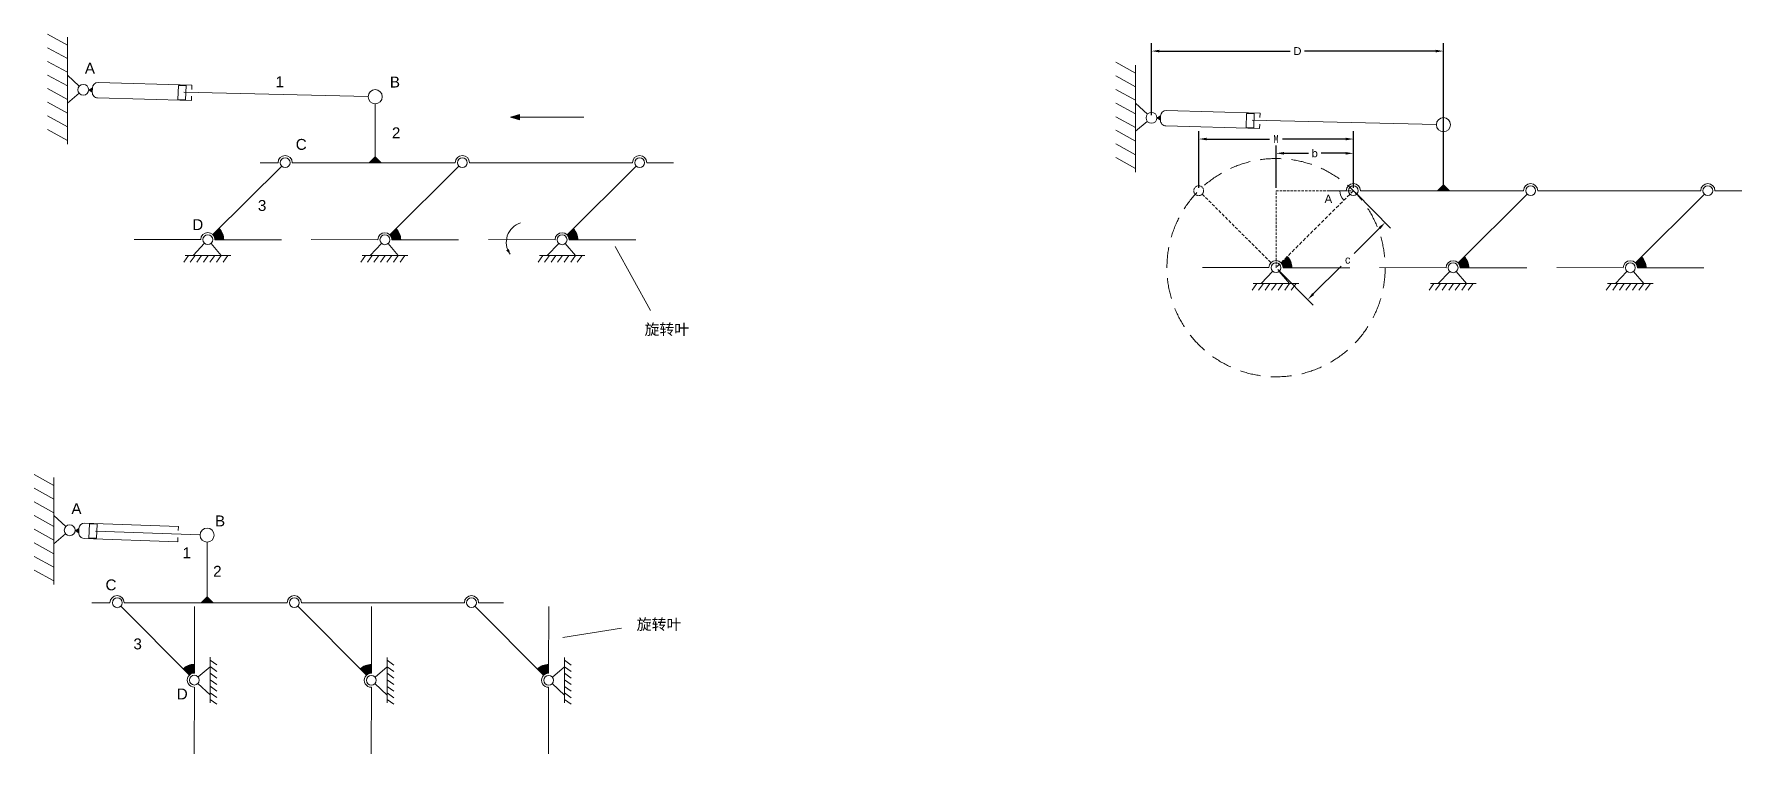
# Model space of a CAD drawing. Header units: millimetres. Extents: x 960 to 4092, y 825 to 2145.
import ezdxf

# ---------------------------------------------------------------- set-up
doc = ezdxf.new("R2010")
doc.units = ezdxf.units.MM
doc.linetypes.add('HIDDEN', pattern=[9.525, 6.35, -3.175])
doc.layers.add('core', color=7, linetype='Continuous', lineweight=20)
doc.layers.add('dim', color=82, linetype='Continuous', lineweight=9)
doc.styles.get("Standard").update_dxf_attribs({"font": 'arial.ttf'})
doc.dimstyles.get("Standard").update_dxf_attribs({"dimscale": 80, "dimtxt": 0.18, "dimasz": 0.18, "dimexe": 0.18, "dimexo": 0.0625, "dimgap": 0.09, "dimtad": 0, "dimtih": 1, "dimtoh": 1, "dimzin": 0, "dimdsep": 46, "dimtxsty": 'Standard', "dimcen": 0.09, "dimadec": 0, "dimazin": 0, "dimtfac": 1, "dimtofl": 0, "dimtmove": 0, "dimatfit": 3, "dimfxl": 0, "dimtolj": 1, "dimtzin": 0, "dimarcsym": 0})

# ---------------------------------------------------------------- blocks, each defined once
blk = doc.blocks.new('*U5')
at = {"layer": 'core'}
blk.add_line((14.5, 0), (-5.5, -36.3), dxfattribs=at)
blk = doc.blocks.new('*U6')
at = {"layer": 'core', "color": 0, "linetype": 'ByBlock', "lineweight": -2, "transparency": 16777216, "rotation": 270}
for p in [(996.1, 1331.7), (996.1, 1306.7), (996.1, 1281.7), (996.1, 1256.7), (996.1, 1231.7), (996.1, 1206.7), (996.1, 1181.7), (996.1, 1156.7)]:
    blk.add_blockref('*U5', p, dxfattribs=at)
blk = doc.blocks.new('*U12')
at = {"layer": 'core'}
blk.add_line((14.5, 0), (-5.5, -36.3), dxfattribs=at)
blk = doc.blocks.new('*U13')
at = {"layer": 'core', "color": 0, "linetype": 'ByBlock', "lineweight": -2, "transparency": 16777216, "rotation": 270}
for p in [(1020.8, 2139.6), (1020.8, 2114.6), (1020.8, 2089.6), (1020.8, 2064.6), (1020.8, 2039.6), (1020.8, 2014.6), (1020.8, 1989.6), (1020.8, 1964.6)]:
    blk.add_blockref('*U12', p, dxfattribs=at)
blk = doc.blocks.new('*U16')
at = {"layer": 'core'}
blk.add_line((6.4, 0), (-2.4, -12.2), dxfattribs=at)
blk = doc.blocks.new('*U17')
at = {"layer": 'core', "color": 0, "linetype": 'ByBlock', "lineweight": -2, "transparency": 16777216}
for p in [(1236.6, 1739.1), (1248.6, 1739.1), (1260.6, 1739.1), (1272.6, 1739.1), (1284.6, 1739.1), (1296.6, 1739.1), (1308.6, 1739.1)]:
    blk.add_blockref('*U16', p, dxfattribs=at)
blk = doc.blocks.new('*U35')
at = {"layer": 'core'}
blk.add_line((6.4, 0), (-2.4, -12.2), dxfattribs=at)
blk = doc.blocks.new('*U36')
at = {"layer": 'core', "color": 0, "linetype": 'ByBlock', "lineweight": -2, "transparency": 16777216}
for p in [(1561.3, 1738.9), (1573.3, 1738.9), (1585.3, 1738.9), (1597.3, 1738.9), (1609.3, 1738.9), (1621.3, 1738.9), (1633.3, 1738.9)]:
    blk.add_blockref('*U35', p, dxfattribs=at)
blk = doc.blocks.new('*U38')
at = {"layer": 'core'}
blk.add_line((6.4, 0), (-2.4, -12.2), dxfattribs=at)
blk = doc.blocks.new('*U39')
at = {"layer": 'core', "color": 0, "linetype": 'ByBlock', "lineweight": -2, "transparency": 16777216}
for p in [(1886.3, 1738.9), (1898.3, 1738.9), (1910.3, 1738.9), (1922.3, 1738.9), (1934.3, 1738.9), (1946.3, 1738.9), (1958.3, 1738.9)]:
    blk.add_blockref('*U38', p, dxfattribs=at)
blk = doc.blocks.new('*U47')
at = {"layer": 'core'}
blk.add_line((6.4, 0), (-2.4, -12.2), dxfattribs=at)
blk = doc.blocks.new('*U48')
at = {"layer": 'core', "color": 0, "linetype": 'ByBlock', "lineweight": -2, "transparency": 16777216}
for p in [(3044.8, 1736.9), (3056.8, 1736.9), (3068.8, 1736.9), (3080.8, 1736.9), (3092.8, 1736.9), (3104.8, 1736.9), (3116.8, 1736.9)]:
    blk.add_blockref('*U47', p, dxfattribs=at)
blk = doc.blocks.new('*U50')
at = {"layer": 'core'}
blk.add_line((6.4, 0), (-2.4, -12.2), dxfattribs=at)
blk = doc.blocks.new('*U51')
at = {"layer": 'core', "color": 0, "linetype": 'ByBlock', "lineweight": -2, "transparency": 16777216}
for p in [(3044.8, 1736.9), (3056.8, 1736.9), (3068.8, 1736.9), (3080.8, 1736.9), (3092.8, 1736.9), (3104.8, 1736.9), (3116.8, 1736.9)]:
    blk.add_blockref('*U50', p, dxfattribs=at)
blk = doc.blocks.new('*U53')
at = {"layer": 'core'}
blk.add_line((6.4, 0), (-2.4, -12.2), dxfattribs=at)
blk = doc.blocks.new('*U54')
at = {"layer": 'core', "color": 0, "linetype": 'ByBlock', "lineweight": -2, "transparency": 16777216}
for p in [(3044.8, 1736.9), (3056.8, 1736.9), (3068.8, 1736.9), (3080.8, 1736.9), (3092.8, 1736.9), (3104.8, 1736.9), (3116.8, 1736.9)]:
    blk.add_blockref('*U53', p, dxfattribs=at)
blk = doc.blocks.new('*U63')
at = {"layer": 'core'}
blk.add_line((14.5, 0), (-5.5, -36.3), dxfattribs=at)
blk = doc.blocks.new('*U64')
at = {"layer": 'core', "color": 0, "linetype": 'ByBlock', "lineweight": -2, "transparency": 16777216, "rotation": 270}
for p in [(2979.9, 2088.2), (2979.9, 2063.2), (2979.9, 2038.2), (2979.9, 2013.2), (2979.9, 1988.2), (2979.9, 1963.2), (2979.9, 1938.2), (2979.9, 1913.2)]:
    blk.add_blockref('*U63', p, dxfattribs=at)
blk = doc.blocks.new('*U65')
at = {"layer": 'core'}
blk.add_line((6.4, 0), (-2.4, -12.2), dxfattribs=at)
blk = doc.blocks.new('*U66')
at = {"layer": 'core', "color": 0, "linetype": 'ByBlock', "lineweight": -2, "transparency": 16777216}
for p in [(3195.7, 1687.7), (3207.7, 1687.7), (3219.7, 1687.7), (3231.7, 1687.7), (3243.7, 1687.7), (3255.7, 1687.7), (3267.7, 1687.7)]:
    blk.add_blockref('*U65', p, dxfattribs=at)
blk = doc.blocks.new('*U67')
at = {"layer": 'core'}
blk.add_line((6.4, 0), (-2.4, -12.2), dxfattribs=at)
blk = doc.blocks.new('*U68')
at = {"layer": 'core', "color": 0, "linetype": 'ByBlock', "lineweight": -2, "transparency": 16777216}
for p in [(3520.4, 1687.5), (3532.4, 1687.5), (3544.4, 1687.5), (3556.4, 1687.5), (3568.4, 1687.5), (3580.4, 1687.5), (3592.4, 1687.5)]:
    blk.add_blockref('*U67', p, dxfattribs=at)
blk = doc.blocks.new('*U69')
at = {"layer": 'core'}
blk.add_line((6.4, 0), (-2.4, -12.2), dxfattribs=at)
blk = doc.blocks.new('*U70')
at = {"layer": 'core', "color": 0, "linetype": 'ByBlock', "lineweight": -2, "transparency": 16777216}
for p in [(3845.4, 1687.5), (3857.4, 1687.5), (3869.4, 1687.5), (3881.4, 1687.5), (3893.4, 1687.5), (3905.4, 1687.5), (3917.4, 1687.5)]:
    blk.add_blockref('*U69', p, dxfattribs=at)
blk = doc.blocks.new('*D73')
at = {"layer": 'Defpoints', "color": 0, "transparency": 16777216}
for p in [(3237.4, 1926.5), (3237.4, 1857.9), (3379.2, 1857.9)]:
    blk.add_point(p, dxfattribs=at)
at = {"layer": 'dim', "color": 0, "lineweight": -2, "transparency": 16777216}
for p, q in [((3237.4, 1862.9), (3237.4, 1940.9)), ((3251.8, 1926.5), (3296.6, 1926.5)), ((3364.8, 1926.5), (3320, 1926.5)), ((3379.2, 1862.9), (3379.2, 1940.9))]:
    blk.add_line(p, q, dxfattribs=at)
at = {"layer": 'dim', "color": 0, "transparency": 16777216}
for points in [[(3251.8, 1928.9), (3251.8, 1924.1), (3237.4, 1926.5)], [(3364.8, 1928.9), (3364.8, 1924.1), (3379.2, 1926.5)]]:
    blk.add_solid(points, dxfattribs=at)
at = {"layer": 'dim', "color": 0, "transparency": 16777216, "insert": (3308.3, 1926.5), "char_height": 14.4, "attachment_point": 5}
blk.add_mtext('\\A1;b', dxfattribs=at)
blk = doc.blocks.new('*D74')
at = {"layer": 'Defpoints', "color": 0, "transparency": 16777216}
for p in [(3379.2, 1857.9), (3237.4, 1716.7), (3295.5, 1658.3)]:
    blk.add_point(p, dxfattribs=at)
at = {"layer": 'dim', "color": 0, "lineweight": -2, "transparency": 16777216}
for p, q in [((3382.8, 1854.4), (3447.5, 1789.3)), ((3427.2, 1789.4), (3380.6, 1743)), ((3240.9, 1713.2), (3305.7, 1648.1)), ((3305.7, 1668.5), (3357.1, 1719.6))]:
    blk.add_line(p, q, dxfattribs=at)
at = {"layer": 'dim', "color": 0, "transparency": 16777216}
for points in [[(3425.5, 1791.1), (3428.9, 1787.7), (3437.4, 1799.5)], [(3304, 1670.2), (3307.4, 1666.8), (3295.5, 1658.3)]]:
    blk.add_solid(points, dxfattribs=at)
at = {"layer": 'dim', "color": 0, "transparency": 16777216, "insert": (3368.8, 1731.3), "char_height": 14.4, "attachment_point": 5}
blk.add_mtext('\\A1;c', dxfattribs=at)
blk = doc.blocks.new('*D80')
at = {"layer": 'Defpoints', "color": 0, "transparency": 16777216}
for p in [(3095.5, 1952.7), (3095.5, 1857.9), (3379.2, 1857.9)]:
    blk.add_point(p, dxfattribs=at)
at = {"layer": 'dim', "color": 0, "lineweight": -2, "transparency": 16777216}
for p, q in [((3095.5, 1862.9), (3095.5, 1967.1)), ((3109.9, 1952.7), (3225.2, 1952.7)), ((3364.8, 1952.7), (3249.5, 1952.7)), ((3379.2, 1862.9), (3379.2, 1967.1))]:
    blk.add_line(p, q, dxfattribs=at)
at = {"layer": 'dim', "color": 0, "transparency": 16777216}
for points in [[(3109.9, 1955.1), (3109.9, 1950.3), (3095.5, 1952.7)], [(3364.8, 1955.1), (3364.8, 1950.3), (3379.2, 1952.7)]]:
    blk.add_solid(points, dxfattribs=at)
at = {"layer": 'dim', "color": 0, "transparency": 16777216, "insert": (3237.4, 1952.7), "char_height": 14.4, "attachment_point": 5}
blk.add_mtext('\\A1;{\\fSimSun|b0|i0|c134|p2;M}', dxfattribs=at)
blk = doc.blocks.new('*D81')
at = {"layer": 'Defpoints', "color": 0, "transparency": 16777216}
for p in [(3008.9, 2114), (3008.9, 1991.6), (3544.4, 1857.9)]:
    blk.add_point(p, dxfattribs=at)
at = {"layer": 'dim', "color": 0, "lineweight": -2, "transparency": 16777216}
for p, q in [((3008.9, 1996.6), (3008.9, 2128.4)), ((3023.3, 2114), (3263.5, 2114)), ((3530, 2114), (3289.8, 2114)), ((3544.4, 1862.9), (3544.4, 2128.4))]:
    blk.add_line(p, q, dxfattribs=at)
at = {"layer": 'dim', "color": 0, "transparency": 16777216}
for points in [[(3023.3, 2116.4), (3023.3, 2111.6), (3008.9, 2114)], [(3530, 2116.4), (3530, 2111.6), (3544.4, 2114)]]:
    blk.add_solid(points, dxfattribs=at)
at = {"layer": 'dim', "color": 0, "transparency": 16777216, "insert": (3276.7, 2114), "char_height": 14.4, "attachment_point": 5}
blk.add_mtext('\\A1;D', dxfattribs=at)

msp = doc.modelspace()

# ---------------------------------------------------------------- hatches: boundary and pattern name
at = {"layer": 'core'}
h = msp.add_hatch(color=256, dxfattribs=at)
h.dxf.hatch_style = 1
h.paths.add_polyline_path([(1059.897, 2042.643), (1066.447, 2038.519), (1066.668, 2046.516)])
h = msp.add_hatch(color=256, dxfattribs=at)
h.dxf.hatch_style = 1
h.paths.add_polyline_path([(1849.647, 1997.69), (1833.164, 1992.808), (1849.647, 1992.808)])
h.paths.add_polyline_path([(1849.647, 1992.808), (1833.164, 1992.808), (1849.647, 1987.926)])
h = msp.add_hatch(color=256, dxfattribs=at)
h.dxf.hatch_style = 1
h.paths.add_polyline_path([(3018.932, 1991.241), (3025.482, 1987.116), (3025.703, 1995.113)])
h = msp.add_hatch(color=256, dxfattribs=at)
h.dxf.hatch_style = 1
h.paths.add_polyline_path([(1585.33, 1909.338), (1585.33, 1920.135), (1574.42, 1909.338)])
h = msp.add_hatch(color=256, dxfattribs=at)
h.dxf.hatch_style = 1
h.paths.add_polyline_path([(1585.33, 1920.135), (1596.241, 1909.338), (1585.33, 1909.338)])
h = msp.add_hatch(color=256, dxfattribs=at)
h.dxf.hatch_style = 1
h.paths.add_polyline_path([(3544.366, 1857.936), (3544.366, 1868.733), (3533.455, 1857.936)])
h = msp.add_hatch(color=256, dxfattribs=at)
h.dxf.hatch_style = 1
h.paths.add_polyline_path([(3544.366, 1868.733), (3555.276, 1857.936), (3544.366, 1857.936)])
h = msp.add_hatch(color=256, dxfattribs=at)
h.dxf.hatch_style = 1
h.paths.add_polyline_path([(1298.955, 1788.647), (1287.571, 1777.316, -0.19899714), (1291.358, 1768.11), (1307.42, 1768.068, 0.19899714)])
h = msp.add_hatch(color=256, dxfattribs=at)
h.dxf.hatch_style = 1
h.paths.add_polyline_path([(1623.648, 1788.449), (1612.264, 1777.117, -0.19899714), (1616.05, 1767.912), (1632.112, 1767.869, 0.19899714)])
h = msp.add_hatch(color=256, dxfattribs=at)
h.dxf.hatch_style = 1
h.paths.add_polyline_path([(1948.648, 1788.448), (1937.264, 1777.117, -0.19899714), (1941.05, 1767.912), (1957.112, 1767.869, 0.19899714)])
h = msp.add_hatch(color=256, dxfattribs=at)
h.dxf.hatch_style = 1
h.paths.add_polyline_path([(1828.153, 1749.977), (1825.449, 1748.822), (1832.702, 1741.582, -0.06432985)])
h.paths.add_polyline_path([(1830.619, 1751.03), (1828.153, 1749.977, 0.06432985), (1832.702, 1741.582)])
h = msp.add_hatch(color=256, dxfattribs=at)
h.dxf.hatch_style = 1
h.paths.add_polyline_path([(3246.606, 1725.913, -0.19899714), (3250.393, 1716.708), (3266.455, 1716.665, 0.19899714), (3257.99, 1737.245)])
h = msp.add_hatch(color=256, dxfattribs=at)
h.dxf.hatch_style = 1
h.paths.add_polyline_path([(3582.683, 1737.046), (3571.299, 1725.715, -0.19899714), (3575.085, 1716.509), (3591.148, 1716.467, 0.19899714)])
h = msp.add_hatch(color=256, dxfattribs=at)
h.dxf.hatch_style = 1
h.paths.add_polyline_path([(3907.683, 1737.046), (3896.299, 1725.715, -0.19899714), (3900.085, 1716.509), (3916.148, 1716.467, 0.19899714)])
h = msp.add_hatch(color=256, dxfattribs=at)
h.dxf.hatch_style = 1
h.paths.add_polyline_path([(1035.179, 1234.752), (1041.697, 1230.577), (1041.979, 1238.572)])
h = msp.add_hatch(color=256, dxfattribs=at)
h.dxf.hatch_style = 1
h.paths.add_polyline_path([(1277.064, 1102.212), (1277.064, 1113.009), (1266.153, 1102.212)])
h = msp.add_hatch(color=256, dxfattribs=at)
h.dxf.hatch_style = 1
h.paths.add_polyline_path([(1277.064, 1113.009), (1287.974, 1102.212), (1277.064, 1102.212)])
h = msp.add_hatch(color=256, dxfattribs=at)
h.dxf.hatch_style = 1
h.paths.add_polyline_path([(1233.137, 980.851), (1244.468, 969.467, -0.19899714), (1253.674, 973.253), (1253.716, 989.315, 0.19899714)])
h = msp.add_hatch(color=256, dxfattribs=at)
h.dxf.hatch_style = 1
h.paths.add_polyline_path([(1557.83, 980.652), (1569.161, 969.268, -0.19899714), (1578.367, 973.055), (1578.409, 989.117, 0.19899714)])
h = msp.add_hatch(color=256, dxfattribs=at)
h.dxf.hatch_style = 1
h.paths.add_polyline_path([(1882.83, 980.652), (1894.161, 969.268, -0.19899714), (1903.367, 973.055), (1903.409, 989.117, 0.19899714)])

# ---------------------------------------------------------------- linework, layer by layer
for p, q in [((1020.848, 2139.606), (1020.848, 1943.287)), ((1042.592, 2049.819), (1020.848, 2070.11)), ((2979.883, 2088.203), (2979.883, 1891.885)), ((1042.278, 2036.526), (1020.848, 2018.342)), ((1059.897, 2042.643), (1066.668, 2046.516)), ((1059.897, 2042.643), (1066.447, 2038.519)), ((1066.668, 2046.516), (1066.447, 2038.519)), ((1076.94, 2056.235), (1248.962, 2051.478)), ((1224.356, 2051.012), (1223.637, 2025.022)), ((1224.356, 2051.012), (1238.351, 2050.625)), ((1234.387, 2038.641), (1572.334, 2030.662)), ((1238.351, 2050.625), (1237.632, 2024.635)), ((1248.962, 2051.478), (1248.748, 2043.735)), ((1076.166, 2028.246), (1248.188, 2023.488)), ((1223.637, 2025.022), (1237.632, 2024.635)), ((1248.403, 2031.284), (1248.188, 2023.488)), ((1585.33, 2017.355), (1585.33, 1909.338)), ((3001.627, 1998.416), (2979.883, 2018.707)), ((3035.976, 2004.833), (3207.997, 2000.075)), ((1833.164, 1992.808), (1849.647, 1997.69)), ((1967.816, 1992.808), (1833.164, 1992.808)), ((1833.164, 1992.808), (1849.647, 1987.926)), ((1849.647, 1997.69), (1849.647, 1987.926)), ((3001.313, 1985.124), (2979.883, 1966.94)), ((3018.932, 1991.241), (3025.703, 1995.113)), ((3018.932, 1991.241), (3025.482, 1987.116)), ((3025.703, 1995.113), (3025.482, 1987.116)), ((3035.201, 1976.844), (3207.223, 1972.086)), ((3183.391, 1999.609), (3182.673, 1973.619)), ((3182.673, 1973.619), (3196.667, 1973.232)), ((3183.391, 1999.609), (3197.386, 1999.222)), ((3193.422, 1987.238), (3531.369, 1979.26)), ((3197.386, 1999.222), (3196.667, 1973.232)), ((3207.438, 1979.882), (3207.223, 1972.086)), ((3207.997, 2000.075), (3207.783, 1992.333)), ((3544.366, 1965.953), (3544.366, 1857.936)), ((1574.42, 1909.338), (1585.33, 1920.135)), ((1596.241, 1909.338), (1585.33, 1920.135)), ((1413.829, 1902.989), (1287.571, 1777.316)), ((1407.208, 1909.338), (1374.048, 1909.338)), ((1433.208, 1909.338), (1732.207, 1909.338)), ((1738.826, 1902.991), (1612.268, 1777.114)), ((1758.207, 1909.338), (2057.207, 1909.338)), ((2063.826, 1902.991), (1937.268, 1777.114)), ((2083.207, 1909.338), (2132.579, 1909.338)), ((3366.243, 1857.936), (3333.083, 1857.936)), ((3392.243, 1857.936), (3691.242, 1857.936)), ((3533.455, 1857.936), (3544.366, 1868.733)), ((3555.276, 1857.936), (3544.366, 1868.733)), ((3697.861, 1851.589), (3571.303, 1725.711)), ((3717.242, 1857.936), (4016.243, 1857.936)), ((4022.861, 1851.589), (3896.303, 1725.711)), ((4042.243, 1857.936), (4091.614, 1857.936)), ((1265.358, 1768.179), (1143.358, 1768.502)), ((1272.217, 1761.565), (1251.244, 1739.089)), ((1284.181, 1761.282), (1303.011, 1739.089)), ((1413.357, 1767.787), (1291.358, 1768.11)), ((1590.05, 1767.981), (1468.051, 1768.303)), ((1596.91, 1761.366), (1575.937, 1738.891)), ((1608.873, 1761.084), (1627.704, 1738.891)), ((1738.05, 1767.589), (1616.05, 1767.912)), ((1915.05, 1767.981), (1793.051, 1768.303)), ((1921.91, 1761.366), (1900.937, 1738.891)), ((1933.873, 1761.084), (1952.704, 1738.891)), ((2063.05, 1767.589), (1941.05, 1767.912)), ((2090.398, 1638.511), (2025.494, 1755.315)), ((1236.627, 1739.089), (1320.359, 1739.089)), ((1561.32, 1738.891), (1645.051, 1738.891)), ((1886.32, 1738.891), (1970.051, 1738.891)), ((3224.393, 1716.777), (3102.393, 1717.099)), ((3231.252, 1710.162), (3210.279, 1687.687)), ((3243.216, 1709.88), (3262.047, 1687.687)), ((3372.392, 1716.385), (3250.393, 1716.708)), ((3549.086, 1716.578), (3427.086, 1716.901)), ((3555.945, 1709.964), (3534.972, 1687.489)), ((3567.908, 1709.681), (3586.739, 1687.489)), ((3697.085, 1716.187), (3575.085, 1716.509)), ((3874.086, 1716.578), (3752.086, 1716.901)), ((3880.945, 1709.964), (3859.972, 1687.488)), ((3892.908, 1709.681), (3911.739, 1687.488)), ((4022.085, 1716.187), (3900.085, 1716.509)), ((3195.662, 1687.687), (3279.394, 1687.687)), ((3520.355, 1687.489), (3604.086, 1687.489)), ((3845.355, 1687.488), (3929.086, 1687.488)), ((996.13, 1331.714), (996.13, 1135.396)), ((1017.874, 1241.927), (996.13, 1262.218)), ((1017.56, 1228.635), (996.13, 1210.451)), ((1035.179, 1234.752), (1041.979, 1238.572)), ((1035.179, 1234.752), (1041.697, 1230.577)), ((1041.979, 1238.572), (1041.697, 1230.577)), ((1052.326, 1248.213), (1224.306, 1242.141)), ((1061.113, 1246.902), (1060.196, 1220.918)), ((1061.113, 1246.902), (1075.105, 1246.408)), ((1072.348, 1233.733), (1264.072, 1226.67)), ((1075.105, 1246.408), (1074.187, 1220.424)), ((1223.593, 1221.952), (1223.318, 1214.158)), ((1224.306, 1242.141), (1224.032, 1234.4)), ((1051.338, 1220.231), (1223.318, 1214.158)), ((1060.196, 1220.918), (1074.187, 1220.424)), ((1277.064, 1213.211), (1277.064, 1102.212)), ((1098.941, 1102.212), (1065.781, 1102.212)), ((1124.941, 1102.212), (1423.941, 1102.212)), ((1266.153, 1102.212), (1277.064, 1113.009)), ((1287.974, 1102.212), (1277.064, 1113.009)), ((1449.941, 1102.212), (1748.941, 1102.212)), ((1774.941, 1102.212), (1820.756, 1102.212)), ((1118.795, 1095.724), (1244.468, 969.467)), ((1253.997, 1095.253), (1253.674, 973.253)), ((1443.287, 1095.831), (1569.165, 969.272)), ((1578.689, 1095.054), (1578.367, 973.055)), ((1768.287, 1095.831), (1894.165, 969.272)), ((1903.689, 1095.054), (1903.367, 973.055)), ((2036.696, 1055.678), (1929.158, 1038.608)), ((1282.695, 918.523), (1282.695, 1002.254)), ((1260.502, 966.076), (1282.695, 984.907)), ((1585.195, 965.878), (1607.388, 984.709)), ((1607.388, 918.324), (1607.388, 1002.056)), ((1910.195, 965.878), (1932.387, 984.708)), ((1932.387, 918.324), (1932.387, 1002.056)), ((1253.605, 947.253), (1253.282, 825.254)), ((1260.22, 954.113), (1282.695, 933.14)), ((1578.298, 947.055), (1577.975, 825.055)), ((1584.912, 953.914), (1607.388, 932.941)), ((1903.298, 947.055), (1902.975, 825.055)), ((1909.912, 953.914), (1932.387, 932.941))]:
    msp.add_line(p, q, dxfattribs=at)
at = {"layer": 'core', "linetype": 'HIDDEN', "ltscale": 0.9}
msp.add_line((3101.922, 1851.586), (3228.179, 1725.913), dxfattribs=at)
at = {"layer": 'core', "linetype": 'HIDDEN', "ltscale": 0.7}
for p, q in [((3237.393, 1716.742), (3237.393, 1857.936)), ((3237.393, 1857.936), (3379.243, 1857.936))]:
    msp.add_line(p, q, dxfattribs=at)
at = {"layer": 'core', "linetype": 'HIDDEN'}
msp.add_line((3379.243, 1857.936), (3237.393, 1716.742), dxfattribs=at)
at = {"layer": 'core'}
for centre, radius in [((1049.903, 2042.996), 10), ((1585.33, 2030.355), 13), ((3008.938, 1991.594), 10), ((3544.366, 1978.953), 13), ((1420.208, 1909.338), 9), ((1745.207, 1909.338), 9), ((2070.207, 1909.338), 9), ((3379.243, 1857.936), 9), ((3704.242, 1857.936), 9), ((4029.243, 1857.935), 9), ((1278.358, 1768.145), 9), ((1603.05, 1767.946), 9), ((1928.05, 1767.946), 9), ((3237.393, 1716.742), 9), ((3562.086, 1716.544), 9), ((3887.085, 1716.544), 9), ((1025.185, 1235.105), 10), ((1277.064, 1226.211), 13), ((1112.446, 1102.103), 9), ((1436.941, 1102.212), 9), ((1761.94, 1102.212), 9), ((1253.639, 960.253), 9), ((1578.332, 960.055), 9), ((1903.332, 960.055), 9)]:
    msp.add_circle(centre, radius, dxfattribs=at)
at = {"layer": 'core', "linetype": 'HIDDEN', "ltscale": 6}
msp.add_circle((3237.393, 1716.742), 200.142, dxfattribs=at)
at = {"layer": 'core', "linetype": 'HIDDEN', "ltscale": 0.3}
msp.add_circle((3095.543, 1857.936), 9, dxfattribs=at)
at = {"layer": 'core'}
for centre, radius, start, end in [((1076.443, 2038.242), 10, 178.415753, 268.415753), ((1076.664, 2046.239), 10, 88.415753, 178.415753), ((3035.699, 1994.837), 10, 88.415753, 178.415753), ((3035.478, 1986.84), 10, 178.415753, 268.415753), ((1420.208, 1909.338), 13, 360, 180), ((1745.207, 1909.338), 13, 360, 180), ((2070.207, 1909.338), 13, 0.000355, 179.999645), ((3379.243, 1857.936), 24.752, 180, 224.867088), ((3379.243, 1857.936), 13, 360, 180), ((3704.242, 1857.936), 13, 360, 180), ((4029.243, 1857.935), 13, 0.000355, 179.999645), ((1278.358, 1768.145), 29.062, 359.8484, 44.867088), ((1603.05, 1767.946), 29.062, 359.8484, 44.867088), ((1862.916, 1763.382), 37.257, 107.261602, 215.810559), ((1928.05, 1767.946), 29.062, 359.8484, 44.867088), ((1278.358, 1768.145), 13, 359.8484, 179.8484), ((1603.05, 1767.946), 13, 359.8484, 179.8484), ((1928.05, 1767.946), 13, 359.8484, 179.8484), ((3237.393, 1716.742), 13, 359.8484, 179.8484), ((3237.393, 1716.742), 29.062, 359.8484, 44.867088), ((3562.086, 1716.544), 13, 359.8484, 179.8484), ((3562.086, 1716.544), 29.062, 359.8484, 44.867088), ((3887.085, 1716.544), 13, 359.8484, 179.8484), ((3887.085, 1716.544), 29.062, 359.8484, 44.867088), ((1051.69, 1230.224), 10, 177.977815, 267.977815), ((1051.973, 1238.219), 10, 87.977815, 177.977815), ((1111.941, 1102.212), 13, 360, 180), ((1436.941, 1102.212), 13, 360, 180), ((1761.941, 1102.212), 13, 0.000355, 179.999645), ((1253.639, 960.253), 29.062, 89.8484, 134.867088), ((1253.639, 960.253), 13, 89.8484, 269.8484), ((1578.332, 960.055), 29.062, 89.8484, 134.867088), ((1578.332, 960.055), 13, 89.8484, 269.8484), ((1903.332, 960.055), 29.062, 89.8484, 134.867088), ((1903.332, 960.055), 13, 89.8484, 269.8484)]:
    msp.add_arc(centre, radius, start, end, dxfattribs=at)

# ---------------------------------------------------------------- block references
for name in ['*U13', '*U64', '*U17', '*U36', '*U39', '*U66', '*U68', '*U70', '*U6']:
    msp.add_blockref(name, (0, 0), dxfattribs=at)
at = {"layer": 'core', "rotation": 90}
for name, p in [('*U54', (3019.6, -2126.231)), ('*U51', (3344.292, -2126.429)), ('*U48', (3669.292, -2126.429))]:
    msp.add_blockref(name, p, dxfattribs=at)

# ---------------------------------------------------------------- texts
at = {"layer": 'core', "attachment_point": 1}
for s, width, insert, char_height in [('A', 35.97961, (1052.801, 2092.566), 20), ('1', 35.97961, (1402.455, 2067.728), 20), ('B', 35.97961, (1612.177, 2067.2), 20), ('2', 35.97961, (1615.925, 1974.034), 20), ('C', 35.97961, (1439.543, 1952.854), 20), ('A', 35.97961, (3326.327, 1850.548), 15), ('3', 35.97961, (1370.118, 1840.807), 20), ('D', 35.97961, (1249.792, 1805.673), 20), ('{\\fSimSun|b0|i0|c134|p2;旋转叶}', 249.19212, (2079.236, 1613.579), 20), ('A', 35.97961, (1028.083, 1284.675), 20), ('B', 35.97961, (1291.452, 1262.279), 20), ('1', 35.97961, (1231.947, 1203.654), 20), ('2', 35.97961, (1288.071, 1169.889), 20), ('C', 35.97961, (1090.698, 1144.963), 20), ('{\\fSimSun|b0|i0|c134|p2;旋转叶}', 249.19212, (2064.815, 1072.605), 20), ('3', 35.97961, (1141.876, 1036.663), 20), ('D', 35.97961, (1221.285, 944.889), 20)]:
    msp.add_mtext_dynamic_manual_height_columns(s, width=width, gutter_width=12.5, heights=[0], dxfattribs=dict(at, insert=insert, char_height=char_height))

# ---------------------------------------------------------------- dimensions: what is measured, and where the dimension line sits
at = {"layer": 'dim', "color": 7}
for base, p1, p2, text, picture, middle in [((3008.938, 2114.013), (3544.366, 1857.936), (3008.938, 1991.594), 'D', '*D81', (3276.652, 2114.013)), ((3095.543, 1952.668), (3379.243, 1857.936), (3095.543, 1857.936), '{\\fSimSun|b0|i0|c134|p2;M}', '*D80', (3237.393, 1952.668)), ((3237.393, 1926.46), (3379.243, 1857.936), (3237.393, 1857.936), 'b', '*D73', (3308.318, 1926.46))]:
    dim = msp.add_linear_dim(base=base, p1=p1, p2=p2, text=text, dimstyle='Standard', dxfattribs=at)
    dim.commit()
    dim.dimension.update_dxf_attribs({"geometry": picture, "text_midpoint": middle, "dimtype": 160})
dim = msp.add_linear_dim(base=(3295.518, 1658.347), p1=(3379.243, 1857.936), p2=(3237.393, 1716.742), angle=224.867088, text='c', dimstyle='Standard', dxfattribs=at)
dim.commit()
dim.dimension.update_dxf_attribs({"geometry": '*D74', "text_midpoint": (3368.819, 1731.309), "dimtype": 161})

doc.saveas('drawing.dxf')
